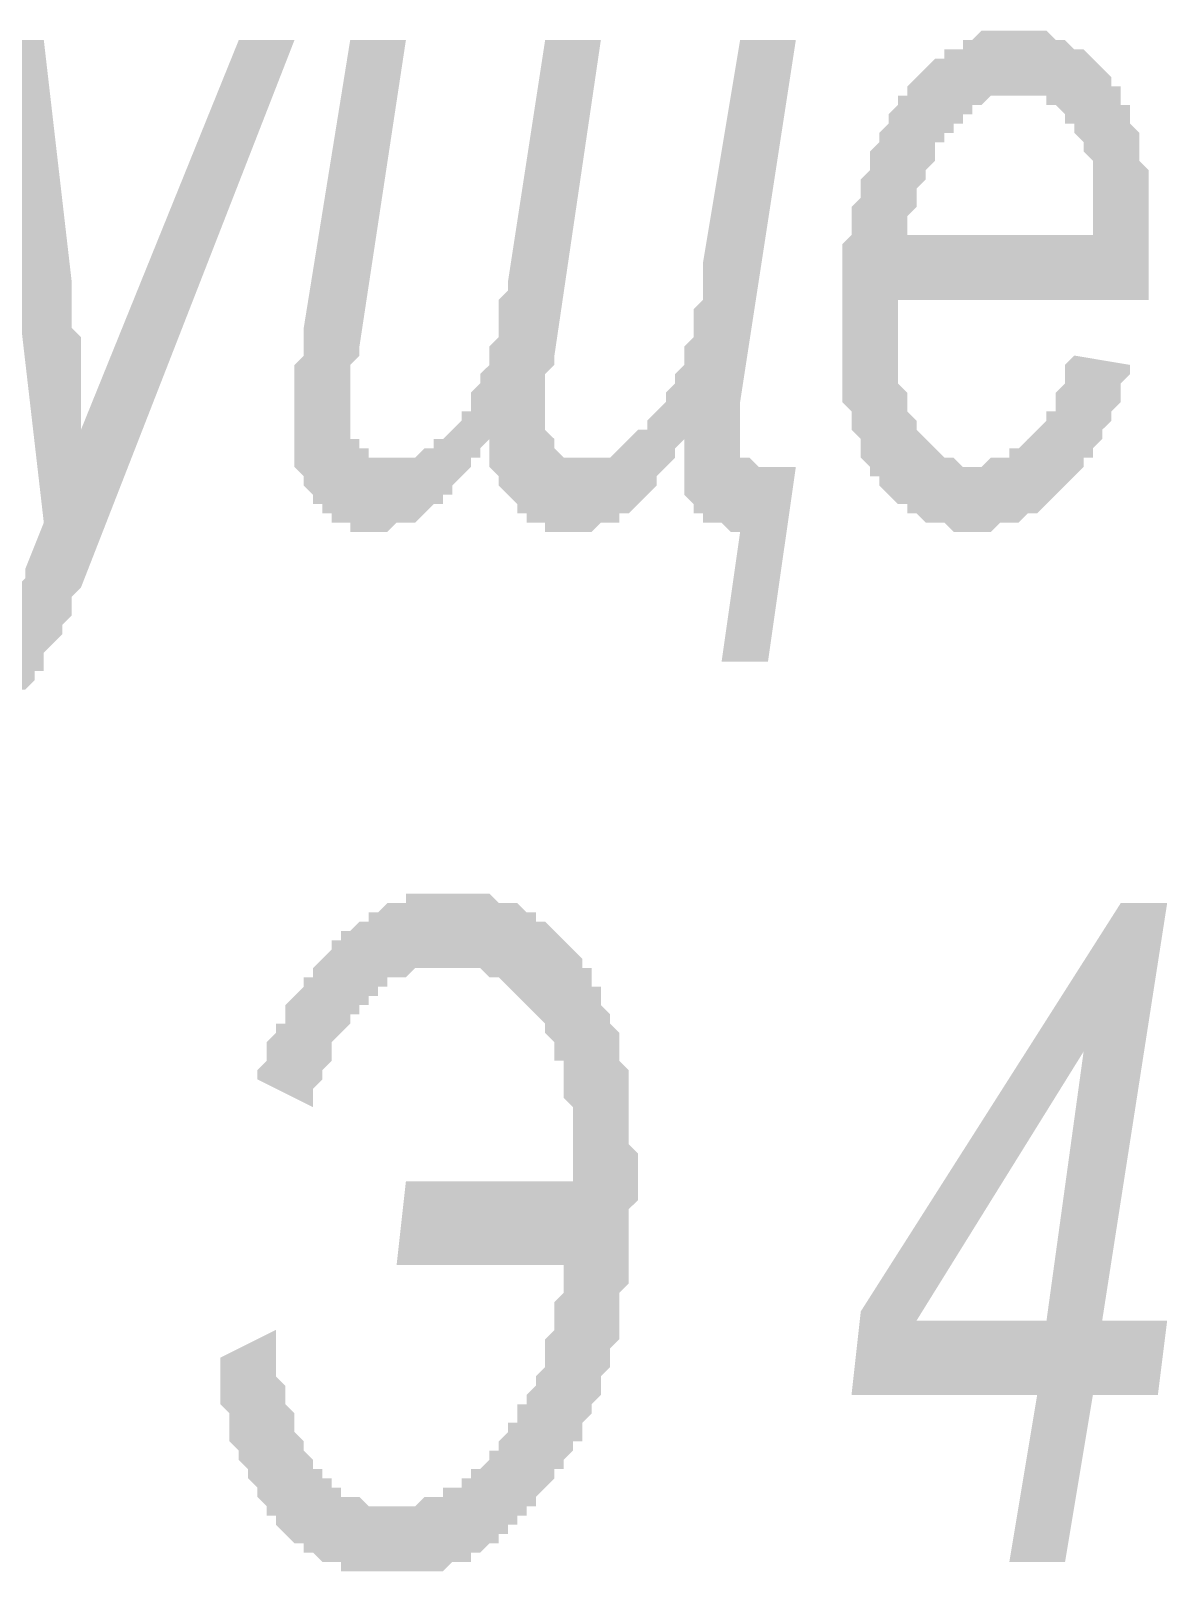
# Model space of a CAD drawing. Header units: millimetres. Extents: x 1372 to 666090, y 1285 to 31551.
# Drawn here: x 509119 to 509630, y 4124 to 4816 of the extents above; entities that cross this region are included whole.
import ezdxf

# ---------------------------------------------------------------- set-up
doc = ezdxf.new("R2010")
doc.units = ezdxf.units.MM
doc.layers.add('PDF _75-АЗ Штамп', color=7, linetype='Continuous')

msp = doc.modelspace()

# ---------------------------------------------------------------- hatches: boundary and pattern name
at = {"layer": 'PDF _75-АЗ Штамп', "transparency": 33554559}
h = msp.add_hatch(color=256, dxfattribs=at)
h.paths.add_polyline_path([(509587.92, 4670.3), (509612.95, 4666.12), (509612.95, 4661.95), (509608.78, 4657.78), (509608.78, 4657.78), (509608.78, 4653.61), (509608.78, 4649.44), (509604.61, 4645.27), (509604.61, 4641.1), (509604.61, 4641.1), (509600.43, 4636.93), (509600.43, 4632.76), (509596.26, 4628.58), (509596.26, 4624.41), (509592.09, 4624.41), (509592.09, 4620.24), (509587.92, 4616.07), (509587.92, 4616.07), (509583.75, 4611.9), (509583.75, 4611.9), (509579.58, 4607.73), (509579.58, 4607.73), (509575.41, 4603.56), (509575.41, 4603.56), (509571.24, 4599.39), (509567.06, 4599.39), (509567.06, 4599.39), (509562.89, 4595.21), (509558.72, 4595.21), (509558.72, 4595.21), (509554.55, 4595.21), (509550.38, 4591.04), (509550.38, 4591.04), (509546.21, 4591.04), (509542.04, 4591.04), (509542.04, 4591.04), (509537.87, 4591.04), (509533.7, 4591.04), (509533.7, 4591.04), (509529.52, 4595.21), (509525.35, 4595.21), (509525.35, 4595.21), (509521.18, 4595.21), (509517.01, 4599.39), (509517.01, 4599.39), (509512.84, 4599.39), (509512.84, 4603.56), (509508.67, 4603.56), (509508.67, 4603.56), (509504.5, 4607.73), (509504.5, 4607.73), (509500.33, 4611.9), (509500.33, 4616.07), (509496.15, 4616.07), (509496.15, 4620.24), (509491.98, 4624.41), (509491.98, 4628.58), (509491.98, 4632.76), (509487.81, 4636.93), (509487.81, 4636.93), (509487.81, 4636.93), (509487.81, 4641.1), (509487.81, 4645.27), (509483.64, 4649.44), (509483.64, 4653.61), (509483.64, 4657.78), (509483.64, 4661.95), (509483.64, 4666.12), (509483.64, 4670.3), (509483.64, 4674.47), (509483.64, 4678.64), (509483.64, 4682.81), (509483.64, 4682.81), (509483.64, 4686.98), (509483.64, 4691.15), (509483.64, 4695.32), (509483.64, 4699.49), (509483.64, 4703.67), (509483.64, 4707.84), (509483.64, 4712.01), (509483.64, 4716.18), (509483.64, 4720.35), (509487.81, 4724.52), (509487.81, 4728.69), (509487.81, 4732.86), (509487.81, 4732.86), (509487.81, 4737.03), (509491.98, 4741.21), (509491.98, 4745.38), (509491.98, 4749.55), (509491.98, 4749.55), (509496.15, 4753.72), (509496.15, 4757.89), (509496.15, 4762.06), (509500.33, 4766.23), (509500.33, 4770.4), (509504.5, 4774.58), (509504.5, 4778.75), (509504.5, 4778.75), (509508.67, 4782.92), (509508.67, 4787.09), (509512.84, 4787.09), (509512.84, 4791.26), (509517.01, 4795.43), (509517.01, 4795.43), (509521.18, 4799.6), (509521.18, 4799.6), (509521.18, 4799.6), (509525.35, 4803.77), (509529.52, 4803.77), (509529.52, 4807.94), (509533.7, 4807.94), (509537.87, 4807.94), (509537.87, 4812.12), (509542.04, 4812.12), (509542.04, 4812.12), (509546.21, 4816.29), (509550.38, 4816.29), (509550.38, 4816.29), (509554.55, 4816.29), (509558.72, 4816.29), (509562.89, 4816.29), (509562.89, 4816.29), (509567.06, 4816.29), (509567.06, 4816.29), (509571.24, 4816.29), (509575.41, 4816.29), (509575.41, 4816.29), (509579.58, 4812.12), (509583.75, 4812.12), (509583.75, 4812.12), (509587.92, 4807.94), (509592.09, 4807.94), (509592.09, 4807.94), (509596.26, 4803.77), (509596.26, 4803.77), (509600.43, 4799.6), (509600.43, 4799.6), (509604.61, 4795.43), (509604.61, 4791.26), (509608.78, 4791.26), (509608.78, 4787.09), (509608.78, 4782.92), (509612.95, 4782.92), (509612.95, 4778.75), (509612.95, 4774.58), (509617.12, 4770.4), (509617.12, 4766.23), (509617.12, 4762.06), (509617.12, 4757.89), (509617.12, 4757.89), (509621.29, 4753.72), (509621.29, 4749.55), (509621.29, 4745.38), (509621.29, 4741.21), (509621.29, 4732.86), (509621.29, 4728.69), (509621.29, 4728.69), (509621.29, 4724.52), (509621.29, 4720.35), (509621.29, 4716.18), (509621.29, 4712.01), (509621.29, 4707.84), (509621.29, 4703.67), (509621.29, 4699.49), (509621.29, 4695.32), (509508.67, 4695.32), (509508.67, 4691.15), (509508.67, 4686.98), (509508.67, 4682.81), (509508.67, 4678.64), (509508.67, 4674.47), (509508.67, 4670.3), (509508.67, 4666.12), (509508.67, 4661.95), (509508.67, 4657.78), (509512.84, 4653.61), (509512.84, 4649.44), (509512.84, 4645.27), (509512.84, 4645.27), (509517.01, 4641.1), (509517.01, 4636.93), (509517.01, 4636.93), (509521.18, 4632.76), (509521.18, 4632.76), (509525.35, 4628.58), (509525.35, 4628.58), (509529.52, 4624.41), (509529.52, 4624.41), (509533.7, 4624.41), (509537.87, 4620.24), (509537.87, 4620.24), (509542.04, 4620.24), (509542.04, 4620.24), (509546.21, 4620.24), (509550.38, 4624.41), (509550.38, 4624.41), (509554.55, 4624.41), (509558.72, 4624.41), (509558.72, 4628.58), (509562.89, 4628.58), (509567.06, 4632.76), (509567.06, 4632.76), (509571.24, 4636.93), (509571.24, 4636.93), (509575.41, 4641.1), (509575.41, 4645.27), (509579.58, 4645.27), (509579.58, 4649.44), (509579.58, 4653.61), (509583.75, 4657.78), (509583.75, 4661.95), (509583.75, 4666.12), (509587.92, 4670.3), (509587.92, 4670.3)], flags=0)
h.paths.add_polyline_path([(509512.84, 4724.52), (509596.26, 4724.52), (509596.26, 4728.69), (509596.26, 4732.86), (509596.26, 4737.03), (509596.26, 4741.21), (509596.26, 4745.38), (509596.26, 4749.55), (509596.26, 4753.72), (509596.26, 4757.89), (509592.09, 4762.06), (509592.09, 4762.06), (509592.09, 4766.23), (509587.92, 4770.4), (509587.92, 4774.58), (509587.92, 4774.58), (509583.75, 4774.58), (509583.75, 4778.75), (509579.58, 4782.92), (509579.58, 4782.92), (509575.41, 4782.92), (509575.41, 4787.09), (509571.24, 4787.09), (509567.06, 4787.09), (509567.06, 4787.09), (509562.89, 4787.09), (509558.72, 4787.09), (509558.72, 4787.09), (509554.55, 4787.09), (509550.38, 4787.09), (509550.38, 4787.09), (509546.21, 4782.92), (509542.04, 4782.92), (509542.04, 4778.75), (509537.87, 4778.75), (509537.87, 4774.58), (509533.7, 4774.58), (509533.7, 4770.4), (509529.52, 4770.4), (509529.52, 4766.23), (509525.35, 4766.23), (509525.35, 4762.06), (509525.35, 4757.89), (509521.18, 4753.72), (509521.18, 4753.72), (509521.18, 4749.55), (509517.01, 4745.38), (509517.01, 4741.21), (509517.01, 4737.03), (509512.84, 4732.86), (509512.84, 4728.69), (509512.84, 4724.52), (509512.84, 4724.52)], flags=0)
for points in [[(509074.87, 4511.79), (509074.87, 4549.33), (509079.04, 4545.16), (509083.21, 4545.16), (509083.21, 4545.16), (509087.38, 4545.16), (509091.55, 4545.16), (509091.55, 4545.16), (509095.72, 4545.16), (509095.72, 4545.16), (509099.89, 4545.16), (509104.06, 4549.33), (509104.06, 4549.33), (509104.06, 4553.5), (509108.24, 4553.5), (509108.24, 4557.67), (509112.41, 4561.85), (509112.41, 4561.85), (509112.41, 4566.02), (509116.58, 4570.19), (509116.58, 4574.36), (509124.92, 4595.21), (509099.89, 4812.12), (509124.92, 4812.12), (509137.43, 4703.67), (509137.43, 4699.49), (509137.43, 4695.32), (509137.43, 4691.15), (509137.43, 4686.98), (509137.43, 4682.81), (509141.6, 4678.64), (509141.6, 4674.47), (509141.6, 4670.3), (509141.6, 4666.12), (509141.6, 4661.95), (509141.6, 4657.78), (509141.6, 4653.61), (509141.6, 4649.44), (509141.6, 4645.27), (509141.6, 4641.1), (509141.6, 4636.93), (509212.51, 4812.12), (509237.54, 4812.12), (509141.6, 4566.02), (509137.43, 4561.85), (509137.43, 4557.67), (509137.43, 4553.5), (509133.26, 4549.33), (509133.26, 4545.16), (509129.09, 4540.99), (509129.09, 4540.99), (509124.92, 4536.82), (509124.92, 4532.65), (509124.92, 4528.48), (509120.75, 4528.48), (509120.75, 4524.3), (509120.75, 4524.3), (509116.58, 4520.13), (509116.58, 4520.13), (509112.41, 4520.13), (509112.41, 4515.96), (509108.24, 4515.96), (509108.24, 4511.79), (509104.06, 4511.79), (509099.89, 4511.79), (509099.89, 4511.79), (509095.72, 4507.62), (509091.55, 4507.62), (509091.55, 4507.62), (509087.38, 4507.62), (509087.38, 4511.79), (509083.21, 4511.79), (509079.04, 4511.79), (509079.04, 4511.79), (509074.87, 4511.79), (509074.87, 4511.79)], [(509325.14, 4632.76), (509320.97, 4628.58), (509320.97, 4624.41), (509316.79, 4624.41), (509316.79, 4620.24), (509312.62, 4616.07), (509312.62, 4616.07), (509308.45, 4611.9), (509308.45, 4607.73), (509304.28, 4607.73), (509304.28, 4603.56), (509300.11, 4603.56), (509300.11, 4603.56), (509295.94, 4599.39), (509295.94, 4599.39), (509291.77, 4595.21), (509287.6, 4595.21), (509287.6, 4595.21), (509283.42, 4595.21), (509279.25, 4591.04), (509279.25, 4591.04), (509275.08, 4591.04), (509275.08, 4591.04), (509270.91, 4591.04), (509266.74, 4591.04), (509262.57, 4591.04), (509262.57, 4595.21), (509258.4, 4595.21), (509254.23, 4595.21), (509254.23, 4599.39), (509250.06, 4599.39), (509250.06, 4603.56), (509245.88, 4603.56), (509245.88, 4607.73), (509241.71, 4611.9), (509241.71, 4611.9), (509241.71, 4616.07), (509237.54, 4620.24), (509237.54, 4624.41), (509237.54, 4628.58), (509237.54, 4632.76), (509237.54, 4636.93), (509237.54, 4636.93), (509237.54, 4641.1), (509237.54, 4641.1), (509237.54, 4645.27), (509237.54, 4649.44), (509237.54, 4653.61), (509237.54, 4657.78), (509237.54, 4661.95), (509237.54, 4666.12), (509241.71, 4670.3), (509241.71, 4674.47), (509241.71, 4682.81), (509241.71, 4682.81), (509262.57, 4812.12), (509287.6, 4812.12), (509266.74, 4674.47), (509266.74, 4670.3), (509262.57, 4666.12), (509262.57, 4657.78), (509262.57, 4653.61), (509262.57, 4653.61), (509262.57, 4649.44), (509262.57, 4645.27), (509262.57, 4641.1), (509262.57, 4636.93), (509262.57, 4632.76), (509266.74, 4632.76), (509266.74, 4628.58), (509270.91, 4628.58), (509270.91, 4624.41), (509275.08, 4624.41), (509275.08, 4624.41), (509279.25, 4624.41), (509283.42, 4624.41), (509287.6, 4624.41), (509287.6, 4624.41), (509291.77, 4624.41), (509291.77, 4624.41), (509295.94, 4628.58), (509300.11, 4628.58), (509300.11, 4632.76), (509304.28, 4632.76), (509308.45, 4636.93), (509308.45, 4636.93), (509312.62, 4641.1), (509312.62, 4645.27), (509316.79, 4645.27), (509316.79, 4649.44), (509316.79, 4653.61), (509320.97, 4657.78), (509320.97, 4657.78), (509320.97, 4661.95), (509325.14, 4666.12), (509325.14, 4666.12), (509325.14, 4670.3), (509325.14, 4674.47), (509329.31, 4678.64), (509329.31, 4682.81), (509329.31, 4686.98), (509329.31, 4691.15), (509329.31, 4695.32), (509333.48, 4699.49), (509333.48, 4703.67), (509350.16, 4812.12), (509375.19, 4812.12), (509354.33, 4670.3), (509354.33, 4666.12), (509350.16, 4661.95), (509350.16, 4657.78), (509350.16, 4653.61), (509350.16, 4649.44), (509350.16, 4645.27), (509350.16, 4645.27), (509350.16, 4641.1), (509350.16, 4636.93), (509354.33, 4632.76), (509354.33, 4628.58), (509354.33, 4628.58), (509358.51, 4624.41), (509358.51, 4624.41), (509362.68, 4624.41), (509362.68, 4624.41), (509366.85, 4624.41), (509371.02, 4624.41), (509371.02, 4624.41), (509375.19, 4624.41), (509375.19, 4624.41), (509379.36, 4624.41), (509383.53, 4628.58), (509383.53, 4628.58), (509387.7, 4632.76), (509387.7, 4632.76), (509391.88, 4636.93), (509396.05, 4636.93), (509396.05, 4641.1), (509400.22, 4645.27), (509400.22, 4645.27), (509400.22, 4645.27), (509404.39, 4649.44), (509404.39, 4653.61), (509404.39, 4653.61), (509408.56, 4657.78), (509408.56, 4661.95), (509408.56, 4661.95), (509412.73, 4666.12), (509412.73, 4670.3), (509412.73, 4674.47), (509416.9, 4678.64), (509416.9, 4682.81), (509416.9, 4686.98), (509416.9, 4691.15), (509421.07, 4695.32), (509421.07, 4699.49), (509421.07, 4703.67), (509421.07, 4707.84), (509421.07, 4712.01), (509421.07, 4712.01), (509437.76, 4812.12), (509462.79, 4812.12), (509437.76, 4649.44), (509437.76, 4645.27), (509437.76, 4641.1), (509437.76, 4636.93), (509437.76, 4632.76), (509437.76, 4628.58), (509437.76, 4624.41), (509437.76, 4624.41), (509441.93, 4624.41), (509446.1, 4620.24), (509446.1, 4620.24), (509462.79, 4620.24), (509450.27, 4532.65), (509429.42, 4532.65), (509437.76, 4591.04), (509433.59, 4591.04), (509429.42, 4595.21), (509429.42, 4595.21), (509425.24, 4595.21), (509421.07, 4595.21), (509421.07, 4599.39), (509416.9, 4599.39), (509416.9, 4603.56), (509416.9, 4603.56), (509412.73, 4607.73), (509412.73, 4607.73), (509412.73, 4611.9), (509412.73, 4616.07), (509412.73, 4620.24), (509412.73, 4624.41), (509412.73, 4628.58), (509412.73, 4632.76), (509408.56, 4628.58), (509408.56, 4624.41), (509404.39, 4620.24), (509400.22, 4616.07), (509400.22, 4611.9), (509396.05, 4607.73), (509396.05, 4607.73), (509391.88, 4603.56), (509391.88, 4603.56), (509387.7, 4599.39), (509387.7, 4599.39), (509383.53, 4599.39), (509383.53, 4595.21), (509383.53, 4595.21), (509379.36, 4595.21), (509375.19, 4595.21), (509375.19, 4595.21), (509371.02, 4591.04), (509366.85, 4591.04), (509366.85, 4591.04), (509362.68, 4591.04), (509358.51, 4591.04), (509358.51, 4591.04), (509358.51, 4591.04), (509354.33, 4591.04), (509350.16, 4591.04), (509350.16, 4595.21), (509345.99, 4595.21), (509341.82, 4595.21), (509341.82, 4599.39), (509337.65, 4599.39), (509337.65, 4603.56), (509337.65, 4603.56), (509333.48, 4607.73), (509329.31, 4611.9), (509329.31, 4611.9), (509329.31, 4616.07), (509325.14, 4620.24), (509325.14, 4624.41), (509325.14, 4628.58), (509325.14, 4632.76), (509325.14, 4632.76)], [(509283.42, 4261.52), (509287.6, 4299.06), (509362.68, 4299.06), (509362.68, 4303.23), (509362.68, 4311.57), (509362.68, 4315.75), (509362.68, 4319.92), (509362.68, 4324.09), (509362.68, 4328.26), (509362.68, 4332.43), (509358.51, 4336.6), (509358.51, 4340.77), (509358.51, 4344.94), (509358.51, 4349.12), (509358.51, 4353.29), (509354.33, 4353.29), (509354.33, 4357.46), (509354.33, 4361.63), (509350.16, 4365.8), (509350.16, 4365.8), (509350.16, 4369.97), (509345.99, 4374.14), (509345.99, 4374.14), (509345.99, 4374.14), (509341.82, 4378.31), (509337.65, 4382.48), (509337.65, 4382.48), (509333.48, 4386.66), (509333.48, 4386.66), (509329.31, 4390.83), (509329.31, 4390.83), (509325.14, 4390.83), (509320.97, 4395), (509320.97, 4395), (509316.79, 4395), (509312.62, 4395), (509312.62, 4395), (509308.45, 4395), (509304.28, 4395), (509304.28, 4395), (509300.11, 4395), (509295.94, 4395), (509295.94, 4395), (509291.77, 4395), (509291.77, 4395), (509287.6, 4390.83), (509283.42, 4390.83), (509283.42, 4390.83), (509279.25, 4390.83), (509279.25, 4386.66), (509275.08, 4386.66), (509275.08, 4382.48), (509270.91, 4382.48), (509270.91, 4378.31), (509266.74, 4378.31), (509266.74, 4374.14), (509262.57, 4374.14), (509262.57, 4369.97), (509258.4, 4365.8), (509258.4, 4365.8), (509254.23, 4361.63), (509254.23, 4357.46), (509254.23, 4353.29), (509250.06, 4349.12), (509250.06, 4344.94), (509250.06, 4344.94), (509245.88, 4340.77), (509245.88, 4336.6), (509245.88, 4332.43), (509220.86, 4344.94), (509220.86, 4344.94), (509220.86, 4349.12), (509225.03, 4353.29), (509225.03, 4357.46), (509225.03, 4361.63), (509229.2, 4365.8), (509229.2, 4369.97), (509233.37, 4369.97), (509233.37, 4374.14), (509233.37, 4378.31), (509237.54, 4382.48), (509237.54, 4382.48), (509241.71, 4386.66), (509241.71, 4390.83), (509245.88, 4390.83), (509245.88, 4395), (509250.06, 4399.17), (509250.06, 4399.17), (509254.23, 4403.34), (509254.23, 4407.51), (509258.4, 4407.51), (509258.4, 4411.68), (509262.57, 4411.68), (509266.74, 4415.85), (509266.74, 4415.85), (509270.91, 4415.85), (509270.91, 4420.03), (509275.08, 4420.03), (509279.25, 4424.2), (509279.25, 4424.2), (509283.42, 4424.2), (509287.6, 4424.2), (509287.6, 4428.37), (509291.77, 4428.37), (509295.94, 4428.37), (509295.94, 4428.37), (509300.11, 4428.37), (509304.28, 4428.37), (509304.28, 4428.37), (509308.45, 4428.37), (509312.62, 4428.37), (509312.62, 4428.37), (509316.79, 4428.37), (509320.97, 4428.37), (509325.14, 4428.37), (509325.14, 4428.37), (509329.31, 4424.2), (509333.48, 4424.2), (509333.48, 4424.2), (509337.65, 4424.2), (509341.82, 4420.03), (509341.82, 4420.03), (509345.99, 4420.03), (509345.99, 4415.85), (509350.16, 4415.85), (509354.33, 4411.68), (509354.33, 4411.68), (509358.51, 4407.51), (509358.51, 4407.51), (509362.68, 4403.34), (509362.68, 4403.34), (509366.85, 4399.17), (509366.85, 4395), (509366.85, 4395), (509371.02, 4395), (509371.02, 4390.83), (509371.02, 4386.66), (509375.19, 4386.66), (509375.19, 4382.48), (509375.19, 4378.31), (509379.36, 4374.14), (509379.36, 4374.14), (509379.36, 4369.97), (509383.53, 4365.8), (509383.53, 4361.63), (509383.53, 4357.46), (509383.53, 4353.29), (509387.7, 4349.12), (509387.7, 4344.94), (509387.7, 4344.94), (509387.7, 4340.77), (509387.7, 4336.6), (509387.7, 4332.43), (509387.7, 4324.09), (509387.7, 4319.92), (509387.7, 4315.75), (509391.88, 4311.57), (509391.88, 4307.4), (509391.88, 4303.23), (509391.88, 4303.23), (509391.88, 4299.06), (509391.88, 4294.89), (509391.88, 4290.72), (509387.7, 4286.55), (509387.7, 4282.38), (509387.7, 4278.21), (509387.7, 4274.03), (509387.7, 4269.86), (509387.7, 4265.69), (509387.7, 4261.52), (509387.7, 4257.35), (509387.7, 4253.18), (509383.53, 4249.01), (509383.53, 4244.84), (509383.53, 4240.66), (509383.53, 4236.49), (509383.53, 4232.32), (509383.53, 4228.15), (509379.36, 4223.98), (509379.36, 4219.81), (509379.36, 4219.81), (509379.36, 4215.64), (509375.19, 4211.47), (509375.19, 4207.3), (509375.19, 4203.12), (509371.02, 4198.95), (509371.02, 4198.95), (509371.02, 4194.78), (509366.85, 4190.61), (509366.85, 4186.44), (509366.85, 4182.27), (509362.68, 4182.27), (509362.68, 4178.1), (509358.51, 4173.93), (509358.51, 4169.75), (509354.33, 4169.75), (509354.33, 4165.58), (509350.16, 4161.41), (509350.16, 4161.41), (509345.99, 4157.24), (509345.99, 4153.07), (509341.82, 4153.07), (509341.82, 4148.9), (509337.65, 4148.9), (509337.65, 4144.73), (509333.48, 4144.73), (509333.48, 4140.56), (509329.31, 4140.56), (509329.31, 4136.39), (509325.14, 4136.39), (509320.97, 4132.21), (509320.97, 4132.21), (509316.79, 4132.21), (509316.79, 4128.04), (509312.62, 4128.04), (509308.45, 4128.04), (509308.45, 4128.04), (509304.28, 4123.87), (509300.11, 4123.87), (509300.11, 4123.87), (509295.94, 4123.87), (509291.77, 4123.87), (509291.77, 4123.87), (509287.6, 4123.87), (509283.42, 4123.87), (509283.42, 4123.87), (509279.25, 4123.87), (509279.25, 4123.87), (509275.08, 4123.87), (509270.91, 4123.87), (509266.74, 4123.87), (509266.74, 4123.87), (509262.57, 4123.87), (509258.4, 4123.87), (509258.4, 4128.04), (509254.23, 4128.04), (509250.06, 4128.04), (509250.06, 4128.04), (509245.88, 4132.21), (509241.71, 4132.21), (509241.71, 4136.39), (509237.54, 4136.39), (509237.54, 4136.39), (509233.37, 4140.56), (509233.37, 4140.56), (509229.2, 4144.73), (509229.2, 4148.9), (509225.03, 4148.9), (509225.03, 4153.07), (509220.86, 4157.24), (509220.86, 4157.24), (509220.86, 4161.41), (509216.69, 4165.58), (509216.69, 4169.75), (509212.51, 4173.93), (509212.51, 4173.93), (509212.51, 4178.1), (509208.34, 4182.27), (509208.34, 4186.44), (509208.34, 4190.61), (509208.34, 4194.78), (509204.17, 4198.95), (509204.17, 4203.12), (509204.17, 4207.3), (509204.17, 4207.3), (509204.17, 4211.47), (509204.17, 4215.64), (509204.17, 4219.81), (509229.2, 4232.32), (509229.2, 4228.15), (509229.2, 4219.81), (509229.2, 4215.64), (509229.2, 4211.47), (509233.37, 4207.3), (509233.37, 4203.12), (509233.37, 4203.12), (509233.37, 4198.95), (509237.54, 4194.78), (509237.54, 4190.61), (509237.54, 4186.44), (509241.71, 4182.27), (509241.71, 4182.27), (509241.71, 4178.1), (509245.88, 4173.93), (509245.88, 4173.93), (509245.88, 4169.75), (509250.06, 4169.75), (509250.06, 4165.58), (509254.23, 4165.58), (509254.23, 4161.41), (509258.4, 4161.41), (509258.4, 4157.24), (509262.57, 4157.24), (509266.74, 4157.24), (509266.74, 4157.24), (509270.91, 4153.07), (509275.08, 4153.07), (509275.08, 4153.07), (509279.25, 4153.07), (509283.42, 4153.07), (509283.42, 4153.07), (509287.6, 4153.07), (509291.77, 4153.07), (509291.77, 4153.07), (509295.94, 4157.24), (509300.11, 4157.24), (509300.11, 4157.24), (509304.28, 4157.24), (509304.28, 4161.41), (509308.45, 4161.41), (509312.62, 4161.41), (509312.62, 4165.58), (509316.79, 4165.58), (509316.79, 4169.75), (509320.97, 4169.75), (509325.14, 4173.93), (509325.14, 4178.1), (509329.31, 4178.1), (509329.31, 4182.27), (509329.31, 4182.27), (509333.48, 4186.44), (509333.48, 4190.61), (509337.65, 4190.61), (509337.65, 4194.78), (509337.65, 4198.95), (509341.82, 4198.95), (509341.82, 4203.12), (509345.99, 4207.3), (509345.99, 4211.47), (509345.99, 4211.47), (509350.16, 4215.64), (509350.16, 4219.81), (509350.16, 4223.98), (509350.16, 4228.15), (509354.33, 4232.32), (509354.33, 4236.49), (509354.33, 4240.66), (509354.33, 4244.84), (509358.51, 4249.01), (509358.51, 4253.18), (509358.51, 4257.35), (509358.51, 4261.52)]]:
    msp.add_hatch(color=256, dxfattribs=at).paths.add_polyline_path(points)
h = msp.add_hatch(color=256, dxfattribs=at)
h.paths.add_polyline_path([(509558.72, 4128.04), (509571.24, 4203.12), (509487.81, 4203.12), (509491.98, 4240.66), (509608.78, 4424.2), (509629.63, 4424.2), (509600.43, 4236.49), (509629.63, 4236.49), (509625.46, 4203.12), (509596.26, 4203.12), (509583.75, 4128.04)], flags=0)
h.paths.add_polyline_path([(509575.41, 4236.49), (509592.09, 4357.46), (509517.01, 4236.49)], flags=0)

doc.saveas('drawing.dxf')
